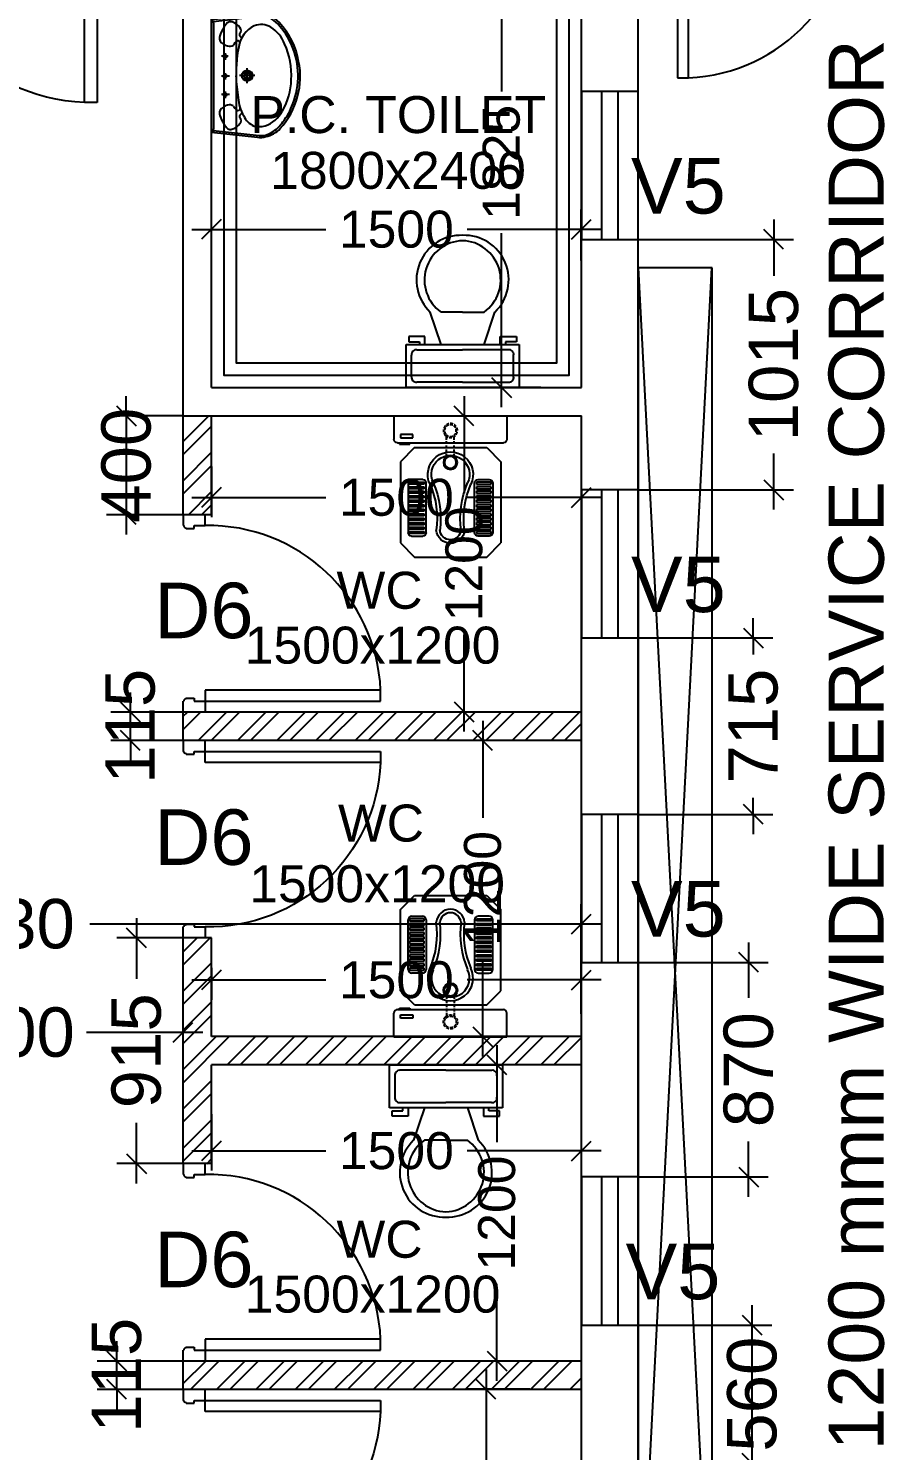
# Model space of a CAD drawing. Extents: x 7897917 to 8423973, y -6487334 to -6173396.
# Drawn here: x 8034392 to 8037864, y -6371294 to -6365531 of the extents above; entities that cross this region are included whole.
import ezdxf
from ezdxf.enums import TextEntityAlignment as Align

# ---------------------------------------------------------------- set-up
doc = ezdxf.new("R2010")
doc.units = 0
doc.header["$LTSCALE"] = 600
doc.header["$MEASUREMENT"] = 0
doc.header["$PDMODE"] = 35
doc.linetypes.add('HIDDEN', pattern=[0.375, 0.25, -0.125])
doc.layers.get('0').update_dxf_attribs({"linetype": 'CONTINUOUS'})
doc.layers.get('Defpoints').update_dxf_attribs({"linetype": 'CONTINUOUS'})
for name, color, linetype in [('DOOR', 32, 'CONTINUOUS'), ('Duct', 8, 'CONTINUOUS'), ('joinery', 7, 'CONTINUOUS'), ('Railing', 21, 'CONTINUOUS'), ('Room Dim', 1, 'CONTINUOUS'), ('T Wall', 8, 'CONTINUOUS'), ('TEXT', 6, 'CONTINUOUS'), ('Toi-Euip', 8, 'CONTINUOUS'), ('toi-fix', 46, 'CONTINUOUS'), ('Toi. Wall Hat', 3, 'CONTINUOUS'), ('Walls', 7, 'CONTINUOUS'), ('WIN', 151, 'CONTINUOUS'), ('Working Dim', 5, 'CONTINUOUS')]:
    doc.layers.add(name, color=color, linetype=linetype)
doc.styles.add('ari', font='arial.ttf')
doc.styles.add('ARIAL', font='arial.ttf')
doc.dimstyles.new('int. dim', dxfattribs={"dimtxt": 450, "dimasz": 80, "dimexe": 80, "dimexo": 0, "dimgap": 70, "dimtad": 0, "dimdec": 0, "dimzin": 12, "dimdsep": 46, "dimtxsty": 'ari', "dimblk": 'OBLIQUE', "dimcen": 2, "dimdle": 80, "dimclrd": 256, "dimclre": 256, "dimclrt": 6, "dimadec": 0, "dimazin": 0, "dimtfac": 1, "dimtdec": 0, "dimtix": 1, "dimtmove": 2, "dimatfit": 3, "dimfxl": 1, "dimtolj": 1, "dimtzin": 0, "dimlwd": -1, "dimlwe": -1, "dimarcsym": 0})

# ---------------------------------------------------------------- blocks, each defined once
blk = doc.blocks.new('A$C37B60793')
at = {"layer": 'toi-fix', "color": 8}
for p, q in [((0, 303.1), (127, 303.1)), ((0, -306.5), (0, 303.1)), ((146, -287.4), (146, 284.1)), ((171.2, 195), (247.4, 271.2)), ((247.4, 271.2), (685.9, 271.2)), ((762.1, 195), (685.9, 271.2)), ((171.2, -195.4), (171.2, 195)), ((343.3, 148.1), (343.3, 207.9)), ((358.5, 218.7), (358.5, 139.2)), ((369.5, 218.7), (358.5, 218.7)), ((362.3, 226.9), (630.5, 226.9)), ((369.5, 139.2), (369.5, 218.7)), ((382.7, 218.7), (382.7, 139.2)), ((393.7, 218.7), (382.7, 218.7)), ((393.7, 139.2), (393.7, 218.7)), ((406.9, 218.7), (406.9, 139.2)), ((417.9, 218.7), (406.9, 218.7)), ((417.9, 139.2), (417.9, 218.7)), ((431, 218.7), (431, 139.2)), ((442.1, 218.7), (431, 218.7)), ((442.1, 139.2), (442.1, 218.7)), ((455.2, 218.7), (455.2, 139.2)), ((466.3, 218.7), (455.2, 218.7)), ((466.3, 139.2), (466.3, 218.7)), ((479.4, 218.7), (479.4, 139.2)), ((490.5, 218.7), (479.4, 218.7)), ((490.5, 139.2), (490.5, 218.7)), ((503.6, 218.7), (503.6, 139.2)), ((514.6, 218.7), (503.6, 218.7)), ((514.6, 139.2), (514.6, 218.7)), ((527.8, 218.7), (527.8, 139.2)), ((538.8, 218.7), (527.8, 218.7)), ((538.8, 139.2), (538.8, 218.7)), ((552, 218.7), (552, 139.2)), ((563, 218.7), (552, 218.7)), ((563, 139.2), (563, 218.7)), ((576.2, 218.7), (576.2, 139.2)), ((587.2, 218.7), (576.2, 218.7)), ((587.2, 139.2), (587.2, 218.7)), ((600.4, 218.7), (600.4, 139.2)), ((611.4, 218.7), (600.4, 218.7)), ((611.4, 139.2), (611.4, 218.7)), ((624.5, 218.7), (624.5, 139.2)), ((635.6, 218.7), (624.5, 218.7)), ((635.6, 139.2), (635.6, 218.7)), ((649.5, 207.9), (649.5, 148.1)), ((762.1, -195.4), (762.1, 195)), ((358.5, 139.2), (369.5, 139.2)), ((630.5, 129.1), (362.3, 129.1)), ((382.7, 139.2), (393.7, 139.2)), ((406.9, 139.2), (417.9, 139.2)), ((431, 139.2), (442.1, 139.2)), ((455.2, 139.2), (466.3, 139.2)), ((479.4, 139.2), (490.5, 139.2)), ((503.6, 139.2), (514.6, 139.2)), ((527.8, 139.2), (538.8, 139.2)), ((552, 139.2), (563, 139.2)), ((576.2, 139.2), (587.2, 139.2)), ((600.4, 139.2), (611.4, 139.2)), ((624.5, 139.2), (635.6, 139.2)), ((343.3, -151.5), (343.3, -211.2)), ((358.5, -222), (358.5, -142.6)), ((358.5, -142.6), (369.5, -142.6)), ((630.5, -132.4), (362.3, -132.4)), ((369.5, -142.6), (369.5, -222)), ((382.7, -222), (382.7, -142.6)), ((382.7, -142.6), (393.7, -142.6)), ((393.7, -142.6), (393.7, -222)), ((406.9, -222), (406.9, -142.6)), ((406.9, -142.6), (417.9, -142.6)), ((417.9, -142.6), (417.9, -222)), ((431, -222), (431, -142.6)), ((431, -142.6), (442.1, -142.6)), ((442.1, -142.6), (442.1, -222)), ((455.2, -222), (455.2, -142.6)), ((455.2, -142.6), (466.3, -142.6)), ((466.3, -142.6), (466.3, -222)), ((479.4, -222), (479.4, -142.6)), ((479.4, -142.6), (490.5, -142.6)), ((490.5, -142.6), (490.5, -222)), ((503.6, -222), (503.6, -142.6)), ((503.6, -142.6), (514.6, -142.6)), ((514.6, -142.6), (514.6, -222)), ((527.8, -222), (527.8, -142.6)), ((527.8, -142.6), (538.8, -142.6)), ((538.8, -142.6), (538.8, -222)), ((552, -222), (552, -142.6)), ((552, -142.6), (563, -142.6)), ((563, -142.6), (563, -222)), ((576.2, -222), (576.2, -142.6)), ((576.2, -142.6), (587.2, -142.6)), ((587.2, -142.6), (587.2, -222)), ((600.4, -222), (600.4, -142.6)), ((600.4, -142.6), (611.4, -142.6)), ((611.4, -142.6), (611.4, -222)), ((624.5, -222), (624.5, -142.6)), ((624.5, -142.6), (635.6, -142.6)), ((635.6, -142.6), (635.6, -222)), ((649.5, -211.2), (649.5, -151.5)), ((117.8, -205), (100.3, -205)), ((100.3, -205), (100.3, -270.7)), ((117.8, -270.7), (117.8, -205)), ((153.7, -221.4), (147.5, -221.4)), ((147.5, -221.4), (147.5, -276.8)), ((153.7, -276.8), (153.7, -221.4)), ((171.2, -195.4), (247.4, -271.6)), ((369.5, -222), (358.5, -222)), ((393.7, -222), (382.7, -222)), ((417.9, -222), (406.9, -222)), ((442.1, -222), (431, -222)), ((466.3, -222), (455.2, -222)), ((490.5, -222), (479.4, -222)), ((514.6, -222), (503.6, -222)), ((538.8, -222), (527.8, -222)), ((563, -222), (552, -222)), ((587.2, -222), (576.2, -222)), ((611.4, -222), (600.4, -222)), ((635.6, -222), (624.5, -222)), ((685.9, -271.6), (762.1, -195.4)), ((0, -306.5), (127, -306.5)), ((100.3, -270.7), (117.8, -270.7)), ((147.5, -276.8), (153.7, -276.8)), ((247.4, -271.6), (685.9, -271.6)), ((362.3, -230.3), (630.5, -230.3))]:
    blk.add_line(p, q, dxfattribs=at)
at = {"layer": 'toi-fix', "color": 8, "linetype": 'HIDDEN', "ltscale": 0.1}
for p, q in [((219.3, 19), (111.7, 19)), ((219.3, -22.3), (111.7, -22.3))]:
    blk.add_line(p, q, dxfattribs=at)
at = {"layer": 'toi-fix', "color": 8, "extrusion": (0, 0, -1)}
for centre, major_axis, start_param, end_param in [((127, 284.1), (-13.5, -13.5), 2.356194, 3.926991), ((362.3, 207.9), (13.5, -13.5), 2.356194, 3.926991), ((630.5, 207.9), (-13.5, -13.5), 2.356194, 3.926991), ((316.3, -1.7), (0, -122.2), -0.449608, 3.591264), ((316.3, -1.7), (0, -103.2), -0.449671, 3.591202), ((362.3, 148.1), (-13.5, -13.5), -0.785398, 0.785398), ((554, 536.4), (-29.4, -484.3), -0.19615, 0.346746), ((554, 536.4), (-11.6, -466), -0.160496, 0.3824), ((630.5, 148.1), (-13.5, -13.5), 3.926991, 5.497787), ((251.3, -1.7), (-26.9, -26.9), 0.785398, 7.068583), ((251.3, -1.7), (-22.5, -22.5), 0.785398, 7.068583), ((611.1, -1.7), (40.6, -40.6), 4.005105, 6.990469), ((611.1, -1.7), (-54, -54), 2.434309, 5.419673), ((554, -539.7), (29.4, -484.3), 2.794864, 3.33776), ((554, -539.7), (11.6, -466), 2.7592, 3.302095), ((362.3, -151.5), (13.5, -13.5), 2.356194, 3.926991), ((630.5, -151.5), (13.5, -13.5), 3.926991, 5.497787), ((362.3, -211.2), (-13.5, -13.5), -0.785398, 0.785398), ((630.5, -211.2), (13.5, -13.5), 5.497787, 7.068583), ((127, -287.4), (13.5, -13.5), 5.497787, 7.068583)]:
    blk.add_ellipse(centre, major_axis=major_axis, ratio=1, start_param=start_param, end_param=end_param, dxfattribs=at)
at = {"layer": 'toi-fix', "color": 8, "linetype": 'HIDDEN', "ltscale": 0.1, "extrusion": (0, 0, -1)}
for major_axis, start_param, end_param in [((26.9, -26.9), 2.356194490188911, 8.639379797368496), ((22.5, -22.5), 2.356194490188169, 8.639379797367756)]:
    blk.add_ellipse((79.7, -1.7), major_axis=major_axis, ratio=1, start_param=start_param, end_param=end_param, dxfattribs=at)
blk = doc.blocks.new('1000')
at = {"layer": 'DOOR'}
for p, q in [((0, -100), (0, 0)), ((0, 0), (49.7, 0)), ((49.7, 0), (49.7, -2.2)), ((63.2, -49.5), (49.7, -49.5)), ((49.7, -49.5), (49.7, -100)), ((63.2, -13.5), (61, -13.5)), ((63.2, -13.5), (63.2, -49.5)), ((836.8, -13.5), (836.8, -49.5)), ((836.8, -13.5), (839, -13.5)), ((836.8, -49.5), (850.3, -49.5)), ((850.3, 0), (850.3, -2.2)), ((900, 0), (850.3, 0)), ((850.3, -49.5), (850.3, -100)), ((900, -100), (900, 0)), ((49.7, -100), (0, -100)), ((49.7, -100), (49.7, -900.6)), ((100.2, -100), (49.7, -100)), ((100.2, -900.6), (100.2, -100)), ((850.3, -100), (900, -100)), ((49.7, -900.6), (100.2, -900.6))]:
    blk.add_line(p, q, dxfattribs=at)
for centre, major_axis, start_param, end_param in [((49.7, -13.5), (-7.95, 7.95), 3.926991, 5.497787), ((850.3, -13.5), (7.95, 7.95), 0.785398, 2.356194)]:
    blk.add_ellipse(centre, major_axis=major_axis, ratio=1, start_param=start_param, end_param=end_param, dxfattribs=at)
at = {"layer": 'DOOR', "color": 145}
blk.add_ellipse((64.3, -115.3), major_axis=(-519.7, 589.8), ratio=1, start_param=2.464943, end_param=4.009476, dxfattribs=at)
blk = doc.blocks.new('A$C70ED7303')
at = {"layer": 'toi-fix', "color": 8}
for p, q in [((0, 0), (229, 0)), ((229, 0), (229, -174.4)), ((-229, 0), (0, 0)), ((-229, -174.4), (-229, 0)), ((-207.2, -43.6), (-207.2, -130.8)), ((0, -21.8), (-185.4, -21.8)), ((0, -21.8), (185.4, -21.8)), ((207.2, -43.6), (207.2, -130.8)), ((-185.4, -152.6), (0, -152.6)), ((185.4, -152.6), (0, -152.6)), ((229, -174.4), (-229, -174.4)), ((-218.1, -207.2), (-218.1, -185.4)), ((-218.1, -185.4), (-174.4, -185.4)), ((-152.6, -207.2), (-218.1, -207.2)), ((-174.4, -185.4), (-174.4, -174.4)), ((-152.6, -174.4), (-152.6, -207.2)), ((-87.2, -174.4), (-130.8, -305.3)), ((87.2, -174.4), (130.8, -305.3)), ((152.6, -174.4), (152.6, -207.2)), ((152.6, -207.2), (218.1, -207.2)), ((174.4, -185.4), (174.4, -174.4)), ((218.1, -185.4), (174.4, -185.4)), ((218.1, -207.2), (218.1, -185.4)), ((0, -305.3), (-87.2, -305.3)), ((0, -305.3), (87.2, -305.3))]:
    blk.add_line(p, q, dxfattribs=at)
for centre, major_axis, start_param, end_param in [((-188.1, -40.9), (13.6, -13.6), 2.214297, 4.068888), ((188.1, -40.9), (13.6, -13.6), 0.643501, 2.498091), ((-188.1, -133.6), (-13.6, -13.6), 5.35589, 7.21048), ((188.1, -133.6), (-13.6, -13.6), 0.643501, 2.498091), ((-6.6, -436.2), (-127.6, -127.6), 4.686239, 7.105146), ((4.7, -435.5), (-112.7, -112.7), 4.541602, 7.039318), ((6.6, -436.2), (55.8, -171.6), -0.351019, 2.067888), ((-4.7, -435.5), (-112.7, -112.7), 0.814663, 3.31238)]:
    blk.add_ellipse(centre, major_axis=major_axis, ratio=1, start_param=start_param, end_param=end_param, dxfattribs=at)
blk = doc.blocks.new('A$C1E9F72C1')
at = {"layer": 'Toi-Euip', "color": 8}
for p, q in [((-228.2, 0), (-249, -186.3)), ((-228.2, 0), (228.2, 0)), ((228.2, 0), (249, -186.3)), ((-220.9, -6.6), (-241.8, -193.1)), ((-212.9, -9.7), (208.6, -9.7)), ((-63.8, -54.9), (-90.3, -54.9)), ((-76, -72.5), (-76, -39.7)), ((11.6, -54.9), (-14.9, -54.9)), ((-0.6, -72.5), (-0.6, -39.7)), ((91.5, -54.9), (65.1, -54.9)), ((79.3, -67.3), (79.3, -39.7)), ((220.8, -6.2), (241.8, -193.1)), ((0.9, -174.9), (0.9, -113)), ((-29.6, -144.6), (31.2, -144.6))]:
    blk.add_line(p, q, dxfattribs=at)
for centre, radius in [((-76, -54.9), 6.49), ((-0.6, -54.9), 6.49), ((79.3, -54.9), 6.49), ((0.9, -144.6), 21.7), ((0.9, -144.6), 15.6), ((0.9, -144.6), 11)]:
    blk.add_circle(centre, radius, dxfattribs=at)
for centre, radius, start, end in [((-208.1, 14.7), 24.9, 216.2215, 258.85487), ((207.9, 16.2), 26, 271.42036, 321.25129), ((-125, -156.3), 127.2, 109.58641, 129.40175), ((-151.5, -66.7), 34.3, 68.64386, 118.08079), ((-167.5, -75.4), 49.6, 12.80704, 54.9415), ((169.6, -75.4), 49.6, 125.0585, 167.19296), ((153.6, -66.7), 34.3, 61.91921, 111.35614), ((127.1, -156.3), 127.2, 50.59825, 70.41359), ((-196.3, -76.7), 20.9, 116.80905, 207.50919), ((-160.4, -68.2), 57.4, 198.35041, 235.03309), ((-181.8, -101.4), 18, 230.4642, 309.53581), ((-164.3, -121.5), 8.67, 53.89261, 133.95969), ((-76.5, -275.6), 168.3, 94.02807, 120.40977), ((-162.9, -122.5), 8.8, 329.67126, 65.48955), ((-131.5, -107.7), 8.62, 142.69611, 276.84736), ((-114.5, -115.3), 27, 106.38602, 151.72849), ((-150, -73.3), 32.2, 330.07912, 16.03456), ((34.9, -905.9), 807.6, 92.47999, 98.77724), ((-3.2, -837.5), 738.4, 84.45177, 89.75687), ((46.1, -400.7), 299, 76.17326, 85.7679), ((102.1, -220), 110.7, 24.97787, 81.97978), ((152.1, -73.3), 32.2, 163.96544, 209.92088), ((116.6, -115.3), 27, 28.27151, 73.61398), ((134.9, -107.4), 7.45, 281.31974, 41.70163), ((164.3, -121.7), 7.8, 112.06932, 194.84772), ((166.5, -121.5), 8.67, 46.04031, 126.10739), ((183.9, -101.4), 18, 230.46419, 309.5358), ((162.5, -68.2), 57.4, 304.96691, 341.64959), ((198.5, -76.7), 20.9, 332.49081, 63.19095), ((-110.1, -193), 95.5, 167.34537, 194.41456), ((-129.4, -204.5), 80.8, 113.61868, 156.30705), ((-165.7, -196.5), 84, 173.00409, 196.76082), ((-141.4, -199.1), 106.9, 191.44792, 227.66), ((-163.3, -200.1), 78.8, 174.85979, 213.20886), ((-82.7, -174.7), 127.1, 199.30539, 242.2025), ((136.7, -201.5), 71.5, 327.59194, 23.22206), ((146.7, -197.7), 95.2, 311.91048, 2.7762), ((149.6, -199.6), 100.3, 311.38312, 7.60576), ((-120.4, -183.5), 124.2, 208.78543, 238.15851), ((-15.6, -66.9), 289.4, 226.88006, 256.31993), ((-13.2, -73.3), 249.6, 238.9436, 269.48126), ((11.5, -60.2), 296.4, 278.97703, 313.61545), ((18.1, -68), 277.7, 292.33265, 313.78267), ((77.5, -165.5), 140.9, 291.68677, 328.13967), ((-54.2, -135.8), 202, 229.31459, 253.01061), ((0.4, -45.6), 305.3, 248.15029, 293.80492), ((4.7, -23.5), 300.1, 266.15461, 294.58929), ((-3.9, -83.4), 276.6, 253.14844, 282.86095)]:
    blk.add_arc(centre, radius, start, end, dxfattribs=at)
blk = doc.blocks.new('_Oblique')
at = {"color": 0, "linetype": 'ByBlock', "lineweight": -2}
blk.add_line((-0.5, -0.5), (0.5, 0.5), dxfattribs=at)
blk = doc.blocks.new('*D295')
at = {"layer": 'Defpoints', "color": 0, "transparency": 16777216}
for p in [(8035133.9, -6369337.2, -0.7), (8036633.9, -6369337.2, 5.1), (8036633.9, -6369386.7)]:
    blk.add_point(p, dxfattribs=at)
at = {"layer": 'Working Dim', "transparency": 16777216}
for p, q in [((8035053.9, -6369386.7), (8035597.3, -6369386.7)), ((8035133.9, -6369337.2), (8035133.9, -6369466.7)), ((8036713.9, -6369386.7), (8036170.6, -6369386.7)), ((8036633.9, -6369337.2), (8036633.9, -6369466.7))]:
    blk.add_line(p, q, dxfattribs=at)
at = {"layer": 'Working Dim', "transparency": 16777216, "xscale": 80, "yscale": 80, "zscale": 80, "rotation": 180}
blk.add_blockref('_Oblique', (8035133.9, -6369386.7), dxfattribs=at)
at = {"layer": 'Working Dim', "transparency": 16777216, "xscale": 80, "yscale": 80, "zscale": 80}
blk.add_blockref('_Oblique', (8036633.9, -6369386.7), dxfattribs=at)
at = {"layer": 'Working Dim', "color": 6, "transparency": 16777216, "insert": (8035883.9, -6369386.7), "char_height": 150, "attachment_point": 5, "style": 'ari'}
blk.add_mtext('\\A1;1500', dxfattribs=at)
blk = doc.blocks.new('*D297')
at = {"layer": 'Defpoints', "color": 0, "transparency": 16777216}
for p in [(8035133.9, -6369931.2, -0.7), (8036633.9, -6369931.2, 5.1), (8036633.9, -6370079.4)]:
    blk.add_point(p, dxfattribs=at)
at = {"layer": 'Working Dim', "transparency": 16777216}
for p, q in [((8035133.9, -6369931.2), (8035133.9, -6370159.4)), ((8036633.9, -6369931.2), (8036633.9, -6370159.4)), ((8035053.9, -6370079.4), (8035597.3, -6370079.4)), ((8036713.9, -6370079.4), (8036170.6, -6370079.4))]:
    blk.add_line(p, q, dxfattribs=at)
at = {"layer": 'Working Dim', "transparency": 16777216, "xscale": 80, "yscale": 80, "zscale": 80, "rotation": 180}
blk.add_blockref('_Oblique', (8035133.9, -6370079.4), dxfattribs=at)
at = {"layer": 'Working Dim', "transparency": 16777216, "xscale": 80, "yscale": 80, "zscale": 80}
blk.add_blockref('_Oblique', (8036633.9, -6370079.4), dxfattribs=at)
at = {"layer": 'Working Dim', "color": 6, "transparency": 16777216, "insert": (8035883.9, -6370079.4), "char_height": 150, "attachment_point": 5, "style": 'ari'}
blk.add_mtext('\\A1;1500', dxfattribs=at)
blk = doc.blocks.new('*D300')
at = {"layer": 'Defpoints', "color": 0, "transparency": 16777216}
for p in [(8035018.9, -6369599.2), (8033518.8, -6369673.7, -0.7), (8035018.9, -6369673.7, -0.7)]:
    blk.add_point(p, dxfattribs=at)
at = {"layer": 'Working Dim', "transparency": 16777216}
for p, q in [((8033518.8, -6369673.7), (8033518.8, -6369519.2)), ((8035018.9, -6369673.7), (8035018.9, -6369519.2)), ((8033438.8, -6369599.2), (8033910, -6369599.2)), ((8035098.9, -6369599.2), (8034627.7, -6369599.2))]:
    blk.add_line(p, q, dxfattribs=at)
at = {"layer": 'Working Dim', "transparency": 16777216, "xscale": 80, "yscale": 80, "zscale": 80, "rotation": 180}
blk.add_blockref('_Oblique', (8033518.8, -6369599.2), dxfattribs=at)
at = {"layer": 'Working Dim', "transparency": 16777216, "xscale": 80, "yscale": 80, "zscale": 80}
blk.add_blockref('_Oblique', (8035018.9, -6369599.2), dxfattribs=at)
at = {"layer": 'Working Dim', "color": 6, "transparency": 16777216, "insert": (8034268.9, -6369599.2), "char_height": 200, "attachment_point": 5, "style": 'ari'}
blk.add_mtext('\\A1;1500', dxfattribs=at)
blk = doc.blocks.new('*D390')
at = {"layer": 'Defpoints', "color": 0, "transparency": 16777216}
for p in [(8036310.2, -6365160.7), (8036533.9, -6365160.7), (8036470.2, -6366985.7, 5.1)]:
    blk.add_point(p, dxfattribs=at)
at = {"layer": 'Working Dim', "transparency": 16777216}
for p, q in [((8036310.2, -6365080.7), (8036310.2, -6365785.7)), ((8036533.9, -6365160.7), (8036230.2, -6365160.7)), ((8036310.2, -6367065.7), (8036310.2, -6366360.7)), ((8036470.2, -6366985.7), (8036230.2, -6366985.7))]:
    blk.add_line(p, q, dxfattribs=at)
at = {"layer": 'Working Dim', "transparency": 16777216, "xscale": 80, "yscale": 80, "zscale": 80}
for p, rotation in [((8036310.2, -6365160.7), 90), ((8036310.2, -6366985.7), 270)]:
    blk.add_blockref('_Oblique', p, dxfattribs=dict(at, rotation=rotation))
at = {"layer": 'Working Dim', "color": 6, "transparency": 16777216, "insert": (8036310.2, -6366073.2), "char_height": 150, "attachment_point": 5, "rotation": 90, "style": 'ari'}
blk.add_mtext('\\A1;1825', dxfattribs=at)
blk = doc.blocks.new('*D391')
at = {"layer": 'Defpoints', "color": 0, "transparency": 16777216}
for p in [(8036633.9, -6366345), (8035133.9, -6366470.5, 5.1), (8036633.9, -6366470.5, 5.1)]:
    blk.add_point(p, dxfattribs=at)
at = {"layer": 'Working Dim', "transparency": 16777216}
for p, q in [((8035133.9, -6366470.5), (8035133.9, -6366265)), ((8036633.9, -6366470.5), (8036633.9, -6366265)), ((8035053.9, -6366345), (8035597.3, -6366345)), ((8036713.9, -6366345), (8036170.6, -6366345))]:
    blk.add_line(p, q, dxfattribs=at)
at = {"layer": 'Working Dim', "transparency": 16777216, "xscale": 80, "yscale": 80, "zscale": 80, "rotation": 180}
blk.add_blockref('_Oblique', (8035133.9, -6366345), dxfattribs=at)
at = {"layer": 'Working Dim', "transparency": 16777216, "xscale": 80, "yscale": 80, "zscale": 80}
blk.add_blockref('_Oblique', (8036633.9, -6366345), dxfattribs=at)
at = {"layer": 'Working Dim', "color": 6, "transparency": 16777216, "insert": (8035883.9, -6366345), "char_height": 150, "attachment_point": 5, "style": 'ari'}
blk.add_mtext('\\A1;1500', dxfattribs=at)
blk = doc.blocks.new('*D393')
at = {"layer": 'Defpoints', "color": 0, "transparency": 16777216}
for p in [(8036234.1, -6368416.2), (8036421.2, -6368416.2, -0.7), (8036421.2, -6369616.2, -0.7)]:
    blk.add_point(p, dxfattribs=at)
at = {"layer": 'Working Dim', "transparency": 16777216}
for p, q in [((8036234.1, -6368336.2), (8036234.1, -6368729.6)), ((8036421.2, -6368416.2), (8036154.1, -6368416.2)), ((8036234.1, -6369696.2), (8036234.1, -6369302.9)), ((8036421.2, -6369616.2), (8036154.1, -6369616.2))]:
    blk.add_line(p, q, dxfattribs=at)
at = {"layer": 'Working Dim', "transparency": 16777216, "xscale": 80, "yscale": 80, "zscale": 80}
for p, rotation in [((8036234.1, -6368416.2), 90), ((8036234.1, -6369616.2), 270)]:
    blk.add_blockref('_Oblique', p, dxfattribs=dict(at, rotation=rotation))
at = {"layer": 'Working Dim', "color": 6, "transparency": 16777216, "insert": (8036234.1, -6369016.2), "char_height": 150, "attachment_point": 5, "rotation": 90, "style": 'ari'}
blk.add_mtext('\\A1;1200', dxfattribs=at)
blk = doc.blocks.new('*D394')
at = {"layer": 'Defpoints', "color": 0, "transparency": 16777216}
for p in [(8035995.5, -6367100.7), (8036158.6, -6367100.7), (8035995.5, -6368300.2, -0.7)]:
    blk.add_point(p, dxfattribs=at)
at = {"layer": 'Working Dim', "transparency": 16777216}
for p, q in [((8036158.6, -6367020.7), (8036158.6, -6367413.8)), ((8035995.5, -6367100.7), (8036238.6, -6367100.7)), ((8036158.6, -6368380.2), (8036158.6, -6367987.1)), ((8035995.5, -6368300.2), (8036238.6, -6368300.2))]:
    blk.add_line(p, q, dxfattribs=at)
at = {"layer": 'Working Dim', "transparency": 16777216, "xscale": 80, "yscale": 80, "zscale": 80}
for p, rotation in [((8036158.6, -6367100.7), 90), ((8036158.6, -6368300.2), 270)]:
    blk.add_blockref('_Oblique', p, dxfattribs=dict(at, rotation=rotation))
at = {"layer": 'Working Dim', "color": 6, "transparency": 16777216, "insert": (8036158.6, -6367700.5), "char_height": 150, "attachment_point": 5, "rotation": 90, "style": 'ari'}
blk.add_mtext('\\A1;1200', dxfattribs=at)
blk = doc.blocks.new('*D395')
at = {"layer": 'Defpoints', "color": 0, "transparency": 16777216}
for p in [(8035133.9, -6367305.9, -0.7), (8036633.9, -6367305.9, 5.1), (8036633.9, -6367431.6)]:
    blk.add_point(p, dxfattribs=at)
at = {"layer": 'Working Dim', "transparency": 16777216}
for p, q in [((8035133.9, -6367305.9), (8035133.9, -6367511.6)), ((8036633.9, -6367305.9), (8036633.9, -6367511.6)), ((8035053.9, -6367431.6), (8035597.3, -6367431.6)), ((8036713.9, -6367431.6), (8036170.6, -6367431.6))]:
    blk.add_line(p, q, dxfattribs=at)
at = {"layer": 'Working Dim', "transparency": 16777216, "xscale": 80, "yscale": 80, "zscale": 80, "rotation": 180}
blk.add_blockref('_Oblique', (8035133.9, -6367431.6), dxfattribs=at)
at = {"layer": 'Working Dim', "transparency": 16777216, "xscale": 80, "yscale": 80, "zscale": 80}
blk.add_blockref('_Oblique', (8036633.9, -6367431.6), dxfattribs=at)
at = {"layer": 'Working Dim', "color": 6, "transparency": 16777216, "insert": (8035883.9, -6367431.6), "char_height": 150, "attachment_point": 5, "style": 'ari'}
blk.add_mtext('\\A1;1500', dxfattribs=at)
blk = doc.blocks.new('*D396')
at = {"layer": 'Defpoints', "color": 0, "transparency": 16777216}
for p in [(8036415.2, -6369731.2, -0.7), (8036291.6, -6370931.2), (8036415.2, -6370931.2, -0.7)]:
    blk.add_point(p, dxfattribs=at)
at = {"layer": 'Working Dim', "transparency": 16777216}
for p, q in [((8036291.6, -6369651.2), (8036291.6, -6370044.6)), ((8036415.2, -6369731.2), (8036211.6, -6369731.2)), ((8036291.6, -6371011.2), (8036291.6, -6370617.9)), ((8036415.2, -6370931.2), (8036211.6, -6370931.2))]:
    blk.add_line(p, q, dxfattribs=at)
at = {"layer": 'Working Dim', "transparency": 16777216, "xscale": 80, "yscale": 80, "zscale": 80}
for p, rotation in [((8036291.6, -6369731.2), 90), ((8036291.6, -6370931.2), 270)]:
    blk.add_blockref('_Oblique', p, dxfattribs=dict(at, rotation=rotation))
at = {"layer": 'Working Dim', "color": 6, "transparency": 16777216, "insert": (8036291.6, -6370331.2), "char_height": 150, "attachment_point": 5, "rotation": 90, "style": 'ari'}
blk.add_mtext('\\A1;1200', dxfattribs=at)
blk = doc.blocks.new('*D400')
at = {"layer": 'Defpoints', "color": 0, "transparency": 16777216}
for p in [(8036247.5, -6371045.2), (8036424.9, -6371045.2, -0.7), (8036424.9, -6372245.7, 5.1)]:
    blk.add_point(p, dxfattribs=at)
at = {"layer": 'Working Dim', "transparency": 16777216}
for p, q in [((8036247.5, -6370965.2), (8036247.5, -6371358.8)), ((8036424.9, -6371045.2), (8036167.5, -6371045.2)), ((8036247.5, -6372325.7), (8036247.5, -6371932.1)), ((8036424.9, -6372245.7), (8036167.5, -6372245.7))]:
    blk.add_line(p, q, dxfattribs=at)
at = {"layer": 'Working Dim', "transparency": 16777216, "xscale": 80, "yscale": 80, "zscale": 80}
for p, rotation in [((8036247.5, -6371045.2), 90), ((8036247.5, -6372245.7), 270)]:
    blk.add_blockref('_Oblique', p, dxfattribs=dict(at, rotation=rotation))
at = {"layer": 'Working Dim', "color": 6, "transparency": 16777216, "insert": (8036247.5, -6371645.5), "char_height": 150, "attachment_point": 5, "rotation": 90, "style": 'ari'}
blk.add_mtext('\\A1;1200', dxfattribs=at)
blk = doc.blocks.new('*D406')
at = {"layer": 'Defpoints', "color": 0, "transparency": 16777216}
for p in [(8036633.9, -6369160), (8031903.8, -6369355.4, 5.1), (8036633.9, -6369524.2, 5.1)]:
    blk.add_point(p, dxfattribs=at)
at = {"layer": 'Working Dim', "transparency": 16777216}
for p, q in [((8031903.8, -6369355.4), (8031903.8, -6369080)), ((8036633.9, -6369524.2), (8036633.9, -6369080)), ((8031823.8, -6369160), (8033896.5, -6369160)), ((8036713.9, -6369160), (8034641.2, -6369160))]:
    blk.add_line(p, q, dxfattribs=at)
at = {"layer": 'Working Dim', "transparency": 16777216, "xscale": 80, "yscale": 80, "zscale": 80, "rotation": 180}
blk.add_blockref('_Oblique', (8031903.8, -6369160), dxfattribs=at)
at = {"layer": 'Working Dim', "transparency": 16777216, "xscale": 80, "yscale": 80, "zscale": 80}
blk.add_blockref('_Oblique', (8036633.9, -6369160), dxfattribs=at)
at = {"layer": 'Working Dim', "color": 6, "transparency": 16777216, "insert": (8034268.9, -6369160), "char_height": 200, "attachment_point": 5, "style": 'ari'}
blk.add_mtext('\\A1;4730', dxfattribs=at)
blk = doc.blocks.new('*D1302')
at = {"layer": 'Defpoints', "color": 0, "transparency": 16777216}
for p in [(8034749.9, -6370931.1), (8035019.4, -6370931.1), (8035019.4, -6371046.1)]:
    blk.add_point(p, dxfattribs=at)
at = {"layer": 'Working Dim', "transparency": 16777216}
for p, q in [((8034749.9, -6370931.1), (8034749.9, -6370851.1)), ((8035019.4, -6370931.1), (8034669.9, -6370931.1)), ((8034749.9, -6371046.1), (8034749.9, -6370931.1)), ((8035019.4, -6371046.1), (8034669.9, -6371046.1)), ((8034749.9, -6371046.1), (8034749.9, -6371126.1))]:
    blk.add_line(p, q, dxfattribs=at)
at = {"layer": 'Working Dim', "transparency": 16777216, "xscale": 80, "yscale": 80, "zscale": 80}
for p, rotation in [((8034749.9, -6370931.1), 270), ((8034749.9, -6371046.1), 90)]:
    blk.add_blockref('_Oblique', p, dxfattribs=dict(at, rotation=rotation))
at = {"layer": 'Working Dim', "color": 6, "transparency": 16777216, "insert": (8034749.9, -6370988.6), "char_height": 200, "attachment_point": 5, "rotation": 90, "style": 'ari'}
blk.add_mtext('\\A1;115', dxfattribs=at)
blk = doc.blocks.new('*D1303')
at = {"layer": 'Defpoints', "color": 0, "transparency": 16777216}
for p in [(8034829.8, -6369216.1), (8035019.5, -6369216.1), (8035019.5, -6370131.1)]:
    blk.add_point(p, dxfattribs=at)
at = {"layer": 'Working Dim', "transparency": 16777216}
for p, q in [((8034829.8, -6369136.1), (8034829.8, -6369381.9)), ((8035019.5, -6369216.1), (8034749.8, -6369216.1)), ((8034829.8, -6370211.1), (8034829.8, -6369965.3)), ((8035019.5, -6370131.1), (8034749.8, -6370131.1))]:
    blk.add_line(p, q, dxfattribs=at)
at = {"layer": 'Working Dim', "transparency": 16777216, "xscale": 80, "yscale": 80, "zscale": 80}
for p, rotation in [((8034829.8, -6369216.1), 90), ((8034829.8, -6370131.1), 270)]:
    blk.add_blockref('_Oblique', p, dxfattribs=dict(at, rotation=rotation))
at = {"layer": 'Working Dim', "color": 6, "transparency": 16777216, "insert": (8034829.8, -6369673.6), "char_height": 200, "attachment_point": 5, "rotation": 90, "style": 'ari'}
blk.add_mtext('\\A1;915', dxfattribs=at)
blk = doc.blocks.new('*D1304')
at = {"layer": 'Defpoints', "color": 0, "transparency": 16777216}
for p in [(8034805.1, -6368301.1), (8035019.5, -6368301.1), (8035019.4, -6368416.1)]:
    blk.add_point(p, dxfattribs=at)
at = {"layer": 'Working Dim', "transparency": 16777216}
for p, q in [((8034805.1, -6368301.1), (8034805.1, -6368221.1)), ((8035019.5, -6368301.1), (8034725.1, -6368301.1)), ((8034805.1, -6368416.1), (8034805.1, -6368301.1)), ((8035019.4, -6368416.1), (8034725.1, -6368416.1)), ((8034805.1, -6368416.1), (8034805.1, -6368496.1))]:
    blk.add_line(p, q, dxfattribs=at)
at = {"layer": 'Working Dim', "transparency": 16777216, "xscale": 80, "yscale": 80, "zscale": 80}
for p, rotation in [((8034805.1, -6368301.1), 270), ((8034805.1, -6368416.1), 90)]:
    blk.add_blockref('_Oblique', p, dxfattribs=dict(at, rotation=rotation))
at = {"layer": 'Working Dim', "color": 6, "transparency": 16777216, "insert": (8034805.1, -6368358.6), "char_height": 200, "attachment_point": 5, "rotation": 90, "style": 'ari'}
blk.add_mtext('\\A1;115', dxfattribs=at)
blk = doc.blocks.new('*D1305')
at = {"layer": 'Defpoints', "color": 0, "transparency": 16777216}
for p in [(8035019.4, -6367100.6), (8034788.6, -6367501.1), (8035019.5, -6367501.1)]:
    blk.add_point(p, dxfattribs=at)
at = {"layer": 'Working Dim', "transparency": 16777216}
for p, q in [((8034788.6, -6367100.6), (8034788.6, -6367020.6)), ((8035019.4, -6367100.6), (8034708.6, -6367100.6)), ((8034788.6, -6367100.6), (8034788.6, -6367501.1)), ((8035019.5, -6367501.1), (8034708.6, -6367501.1)), ((8034788.6, -6367501.1), (8034788.6, -6367581.1))]:
    blk.add_line(p, q, dxfattribs=at)
at = {"layer": 'Working Dim', "transparency": 16777216, "xscale": 80, "yscale": 80, "zscale": 80}
for p, rotation in [((8034788.6, -6367100.6), 270), ((8034788.6, -6367501.1), 90)]:
    blk.add_blockref('_Oblique', p, dxfattribs=dict(at, rotation=rotation))
at = {"layer": 'Working Dim', "color": 6, "transparency": 16777216, "insert": (8034788.6, -6367300.8), "char_height": 200, "attachment_point": 5, "rotation": 90, "style": 'ari'}
blk.add_mtext('\\A1;400', dxfattribs=at)
blk = doc.blocks.new('*D1307')
at = {"layer": 'Defpoints', "color": 0, "transparency": 16777216}
for p in [(8036864.4, -6370785.1), (8037326.8, -6370785.1), (8036864.4, -6371345.5)]:
    blk.add_point(p, dxfattribs=at)
at = {"layer": 'Working Dim', "transparency": 16777216}
for p, q in [((8037326.8, -6370785.1), (8037326.8, -6370705.1)), ((8036864.4, -6370785.1), (8037406.8, -6370785.1)), ((8037326.8, -6371345.5), (8037326.8, -6370785.1)), ((8036864.4, -6371345.5), (8037406.8, -6371345.5)), ((8037326.8, -6371345.5), (8037326.8, -6371425.5))]:
    blk.add_line(p, q, dxfattribs=at)
at = {"layer": 'Working Dim', "transparency": 16777216, "xscale": 80, "yscale": 80, "zscale": 80}
for p, rotation in [((8037326.8, -6370785.1), 270), ((8037326.8, -6371345.5), 90)]:
    blk.add_blockref('_Oblique', p, dxfattribs=dict(at, rotation=rotation))
at = {"layer": 'Working Dim', "color": 6, "transparency": 16777216, "insert": (8037326.8, -6371065.3), "char_height": 200, "attachment_point": 5, "rotation": 90, "style": 'ari'}
blk.add_mtext('\\A1;560', dxfattribs=at)
blk = doc.blocks.new('*D1308')
at = {"layer": 'Defpoints', "color": 0, "transparency": 16777216}
for p in [(8036864.4, -6369315.5), (8037312.3, -6369315.5), (8036864.4, -6370185.1)]:
    blk.add_point(p, dxfattribs=at)
at = {"layer": 'Working Dim', "transparency": 16777216}
for p, q in [((8037312.3, -6369235.5), (8037312.3, -6369459.5)), ((8036864.4, -6369315.5), (8037392.3, -6369315.5)), ((8037312.3, -6370265.1), (8037312.3, -6370041)), ((8036864.4, -6370185.1), (8037392.3, -6370185.1))]:
    blk.add_line(p, q, dxfattribs=at)
at = {"layer": 'Working Dim', "transparency": 16777216, "xscale": 80, "yscale": 80, "zscale": 80}
for p, rotation in [((8037312.3, -6369315.5), 90), ((8037312.3, -6370185.1), 270)]:
    blk.add_blockref('_Oblique', p, dxfattribs=dict(at, rotation=rotation))
at = {"layer": 'Working Dim', "color": 6, "transparency": 16777216, "insert": (8037312.3, -6369750.3), "char_height": 200, "attachment_point": 5, "rotation": 90, "style": 'ari'}
blk.add_mtext('\\A1;870', dxfattribs=at)
blk = doc.blocks.new('*D1309')
at = {"layer": 'Defpoints', "color": 0, "transparency": 16777216}
for p in [(8036864.4, -6368000.5), (8037331.3, -6368000.5), (8036864.4, -6368715.5)]:
    blk.add_point(p, dxfattribs=at)
at = {"layer": 'Working Dim', "transparency": 16777216}
for p, q in [((8037331.3, -6368000.5), (8037331.3, -6367920.5)), ((8036864.4, -6368000.5), (8037411.3, -6368000.5)), ((8037331.3, -6368000.5), (8037331.3, -6368067.1)), ((8037331.3, -6368715.5), (8037331.3, -6368648.9)), ((8036864.4, -6368715.5), (8037411.3, -6368715.5)), ((8037331.3, -6368715.5), (8037331.3, -6368795.5))]:
    blk.add_line(p, q, dxfattribs=at)
at = {"layer": 'Working Dim', "transparency": 16777216, "xscale": 80, "yscale": 80, "zscale": 80}
for p, rotation in [((8037331.3, -6368000.5), 270), ((8037331.3, -6368715.5), 90)]:
    blk.add_blockref('_Oblique', p, dxfattribs=dict(at, rotation=rotation))
at = {"layer": 'Working Dim', "color": 6, "transparency": 16777216, "insert": (8037331.3, -6368358), "char_height": 200, "attachment_point": 5, "rotation": 90, "style": 'ari'}
blk.add_mtext('\\A1;715', dxfattribs=at)
blk = doc.blocks.new('*D1310')
at = {"layer": 'Defpoints', "color": 0, "transparency": 16777216}
for p in [(8036864.4, -6366385.5), (8037414.5, -6366385.5), (8036864.4, -6367400.5)]:
    blk.add_point(p, dxfattribs=at)
at = {"layer": 'Working Dim', "transparency": 16777216}
for p, q in [((8037414.5, -6366305.5), (8037414.5, -6366533)), ((8036864.4, -6366385.5), (8037494.5, -6366385.5)), ((8037414.5, -6367480.5), (8037414.5, -6367253)), ((8036864.4, -6367400.5), (8037494.5, -6367400.5))]:
    blk.add_line(p, q, dxfattribs=at)
at = {"layer": 'Working Dim', "transparency": 16777216, "xscale": 80, "yscale": 80, "zscale": 80}
for p, rotation in [((8037414.5, -6366385.5), 90), ((8037414.5, -6367400.5), 270)]:
    blk.add_blockref('_Oblique', p, dxfattribs=dict(at, rotation=rotation))
at = {"layer": 'Working Dim', "color": 6, "transparency": 16777216, "insert": (8037414.5, -6366893), "char_height": 200, "attachment_point": 5, "rotation": 90, "style": 'ari'}
blk.add_mtext('\\A1;1015', dxfattribs=at)

msp = doc.modelspace()

# ---------------------------------------------------------------- hatches: boundary and pattern name
at = {"layer": 'Toi. Wall Hat'}
h = msp.add_hatch(dxfattribs=at)
h.set_pattern_fill('ANSI32', color=10, scale=300, style=0)
h.set_pattern_definition([(45, (1109500.06, 1e-05), (-79.5495129, 79.5495129), []), (45, (1109553.1, 1e-05), (-79.5495129, 79.5495129), [])])
h.paths.add_polyline_path([(8035134.368, -6367100.694), (8035019.368, -6367100.694), (8035019.368, -6367501.224), (8035134.368, -6367501.224)])
h.paths.add_polyline_path([(8033519.235, -6367100.694), (8033404.235, -6367100.694), (8033404.235, -6367501.224), (8033519.235, -6367501.224)])
h.paths.add_polyline_path([(8033519.235, -6368301.224), (8031904.235, -6368301.224), (8031904.235, -6368416.224), (8033519.235, -6368416.224)])
h.paths.add_polyline_path([(8036634.368, -6368301.224), (8035019.368, -6368301.224), (8035019.368, -6368416.224), (8036634.368, -6368416.224)])
h.paths.add_polyline_path([(8036634.368, -6369616.224), (8035134.368, -6369616.224), (8035134.368, -6369216.224), (8035019.368, -6369216.224), (8035019.368, -6370131.224), (8035134.368, -6370131.224), (8035134.368, -6369731.224), (8036634.368, -6369731.224)])
h.paths.add_polyline_path([(8033519.235, -6369216.224), (8033404.235, -6369216.224), (8033404.235, -6369616.224), (8031904.235, -6369616.224), (8031904.235, -6369731.224), (8033404.235, -6369731.224), (8033404.235, -6370131.224), (8033519.235, -6370131.224)])
h.paths.add_polyline_path([(8033519.235, -6370931.224), (8031904.235, -6370931.224), (8031904.235, -6371046.224), (8033519.235, -6371046.224)])
h.paths.add_polyline_path([(8033519.235, -6371846.224), (8033404.235, -6371846.224), (8033404.235, -6372245.694), (8033519.235, -6372245.694)])
h.paths.add_polyline_path([(8035134.368, -6371846.224), (8035019.368, -6371846.224), (8035019.368, -6372245.694), (8035134.368, -6372245.694)])
h.paths.add_polyline_path([(8036634.368, -6370931.224), (8035019.368, -6370931.224), (8035019.368, -6371046.224), (8036634.368, -6371046.224)])

# ---------------------------------------------------------------- linework, layer by layer
at = {"layer": 'Duct', "color": 8, "linetype": 'HIDDEN', "ltscale": 600}
for p, q in [((8036864.011, -6366500.465, -10.091), (8037164.011, -6372245.561)), ((8036865.249, -6372245.561), (8037164.011, -6366500.465, -10.091))]:
    msp.add_line(p, q, dxfattribs=at)
at = {"layer": 'Duct', "color": 7, "linetype": 'HIDDEN', "ltscale": 600, "elevation": -10.098}
msp.add_lwpolyline([(8036864.098, -6372245.561), (8037164.098, -6372245.561), (8037164.098, -6366500.465), (8036864.098, -6366500.465)], close=True, dxfattribs=at)
at = {"layer": 'Railing'}
for points in [[(8035184.368, -6365160.518), (8035184.368, -6366935.561), (8036584.368, -6366935.561), (8036584.368, -6365160.518)], [(8035234.368, -6365160.518), (8035234.368, -6366885.561), (8036534.368, -6366885.561), (8036534.368, -6365160.518)]]:
    msp.add_lwpolyline(points, dxfattribs=at)
at = {"layer": 'T Wall', "color": 6, "linetype": 'Continuous'}
for p, q in [((8035134.368, -6367501.092), (8035134.368, -6367101.092)), ((8035134.368, -6367501.092), (8035019.368, -6367501.092)), ((8035019.368, -6368416.092), (8035019.368, -6368301.092)), ((8036634.368, -6368301.092), (8035019.368, -6368301.092)), ((8036634.368, -6368416.092), (8035019.368, -6368416.092)), ((8035019.368, -6370131.092), (8035019.368, -6369216.092)), ((8035134.368, -6369216.092), (8035019.368, -6369216.092)), ((8035134.368, -6369616.092), (8035134.368, -6369216.092)), ((8036634.368, -6369616.092), (8035134.368, -6369616.092)), ((8035134.368, -6370131.092), (8035134.368, -6369731.092)), ((8036634.368, -6369731.092), (8035134.368, -6369731.092)), ((8035134.368, -6370131.092), (8035019.368, -6370131.092)), ((8035019.368, -6371046.092), (8035019.368, -6370931.092)), ((8036634.368, -6370931.092), (8035019.368, -6370931.092)), ((8036634.368, -6371046.092), (8035019.368, -6371046.092))]:
    msp.add_line(p, q, dxfattribs=at)
at = {"layer": 'Walls', "linetype": 'Continuous'}
for p, q in [((8036864.368, -6372245.561), (8036864.368, -6365045.518)), ((8035019.368, -6367100.561), (8035019.368, -6365160.518)), ((8035134.368, -6366985.561), (8035134.368, -6365160.518)), ((8036634.368, -6366985.561), (8036634.368, -6365160.518)), ((8035134.368, -6366985.561), (8036634.368, -6366985.561)), ((8035019.368, -6367100.561), (8036634.368, -6367100.561)), ((8035019.368, -6367501.092), (8035019.368, -6367100.561)), ((8036634.368, -6372245.561), (8036634.368, -6367100.561))]:
    msp.add_line(p, q, dxfattribs=at)
at = {"layer": 'WIN', "linetype": 'Continuous'}
for points in [[(8036864.368, -6366385.492), (8036864.368, -6365785.492), (8036634.368, -6365785.492), (8036634.368, -6366385.492)], [(8036783.027, -6366385.492), (8036783.027, -6365785.492), (8036715.709, -6365785.492), (8036715.709, -6366385.492)], [(8036864.368, -6368000.492), (8036864.368, -6367400.492), (8036634.368, -6367400.492), (8036634.368, -6368000.492)], [(8036783.027, -6368000.492), (8036783.027, -6367400.492), (8036715.709, -6367400.492), (8036715.709, -6368000.492)], [(8036864.368, -6369315.492), (8036864.368, -6368715.492), (8036634.368, -6368715.492), (8036634.368, -6369315.492)], [(8036783.027, -6369315.492), (8036783.027, -6368715.492), (8036715.709, -6368715.492), (8036715.709, -6369315.492)], [(8036864.368, -6370785.063), (8036864.368, -6370185.063), (8036634.368, -6370185.063), (8036634.368, -6370785.063)], [(8036783.027, -6370785.063), (8036783.027, -6370185.063), (8036715.709, -6370185.063), (8036715.709, -6370785.063)]]:
    msp.add_lwpolyline(points, close=True, dxfattribs=at)

# ---------------------------------------------------------------- block references
at = {"layer": 'DOOR', "linetype": 'Continuous'}
for p, xscale, yscale, zscale, rotation in [((8034719.363, -6364930.602), -0.9999942127615463, 0.9999942183494568, 0.999994217161175, 359.9999871933212), ((8036979.368, -6364930.519), 0.8888888917863601, 0.8888888917863601, 0.8888888917863601, 1.308674912879204e-05), ((8035019.476, -6368301.092), 0.8888888880610689, 0.8888888880610689, 0.8888888880610689, 90.00001284662535), ((8035019.368, -6368416.092), -0.8888888880610689, 0.8888888927176595, 0.8888888919152134, 89.99998715337463), ((8035019.476, -6370931.092), 0.8888888880610689, 0.8888888880610689, 0.8888888880610689, 90.00001284662535), ((8035019.368, -6371046.092), -0.8888888880610689, 0.8888888927176595, 0.8888888919152134, 89.99998715337463)]:
    msp.add_blockref('1000', p, dxfattribs=dict(at, xscale=xscale, yscale=yscale, zscale=zscale, rotation=rotation))
at = {"layer": 'Toi-Euip', "color": 31, "rotation": 90}
msp.add_blockref('A$C1E9F72C1', (8035134.368, -6365722.82), dxfattribs=at)
at = {"layer": 'toi-fix', "linetype": 'Continuous', "rotation": 180}
msp.add_blockref('A$C70ED7303', (8036152.375, -6366985.561), dxfattribs=at)
at = {"layer": 'toi-fix', "color": 7, "yscale": 0.7511875331401825, "rotation": 270}
for p, xscale, zscale in [((8036104.403, -6367100.561), 0.7511875331401825, 0.7511875331401825), ((8036104.403, -6369616.623), -0.7511875331401825, 0.7511875321634243)]:
    msp.add_blockref('A$C37B60793', p, dxfattribs=dict(at, xscale=xscale, zscale=zscale))
at = {"layer": 'toi-fix', "linetype": 'Continuous'}
msp.add_blockref('A$C70ED7303', (8036084.669, -6369731.092), dxfattribs=at)

# ---------------------------------------------------------------- texts
at = {"layer": 'joinery', "style": 'ari'}
for s, p in [('V5', (8037027.642, -6366280.851)), ('V5', (8037027.642, -6367895.851)), ('D6', (8035103.462, -6368001.676)), ('D6', (8035103.462, -6368920.229)), ('V5', (8037027.642, -6369210.851)), ('D6', (8035103.462, -6370631.676)), ('V5', (8037005.836, -6370680.423))]:
    msp.add_text(s, height=225, dxfattribs=at).set_placement(p, align=Align.CENTER)
at = {"layer": 'Room Dim', "style": 'ARIAL'}
for s, p in [('1800x2400', (8035890.666, -6366180.749)), ('1500x1200', (8035787.399, -6368104.729)), ('1500x1200', (8035805.75, -6369071.572)), ('1500x1200', (8035787.399, -6370734.729))]:
    msp.add_text(s, height=150, dxfattribs=at).set_placement(p, align=Align.CENTER)
at = {"layer": 'TEXT', "color": 7, "style": 'ARIAL'}
msp.add_text('1200 mmm WIDE SERVICE CORRIDOR', height=224, rotation=90, dxfattribs=at).set_placement((8037860.837, -6368434), align=Align.CENTER)
for s, p in [('P.C. TOILET', (8035891.539, -6365954.749)), ('WC', (8035815.727, -6367882.444)), ('WC', (8035821.46, -6368825.847)), ('WC', (8035815.727, -6370512.444))]:
    msp.add_text(s, height=150, dxfattribs=at).set_placement(p, align=Align.CENTER)

# ---------------------------------------------------------------- dimensions: what is measured, and where the dimension line sits
at = {"layer": 'Working Dim'}
for base, p1, p2, override, picture, middle in [((8036310.248, -6365160.651), (8036470.235, -6366985.694, 5.131), (8036533.92, -6365160.651), {"dimtxt": 150}, '*D390', (8036310.248, -6366073.172)), ((8037414.545, -6366385.492), (8036864.368, -6367400.492), (8036864.368, -6366385.492), {"dimtxt": 200, "dimarcsym": 1}, '*D1310', (8037414.545, -6366892.992)), ((8036158.63, -6367100.694), (8035995.513, -6368300.224, -0.692), (8035995.513, -6367100.694), {"dimtxt": 150}, '*D394', (8036158.63, -6367700.459)), ((8037331.27, -6368000.492), (8036864.368, -6368715.492), (8036864.368, -6368000.492), {"dimtxt": 200, "dimarcsym": 1}, '*D1309', (8037331.27, -6368357.992)), ((8034805.107, -6368301.092), (8035019.366, -6368416.092), (8035019.476, -6368301.092), {"dimtxt": 200, "dimarcsym": 1}, '*D1304', (8034805.107, -6368358.592)), ((8036234.085, -6368416.224), (8036421.246, -6369616.224, -0.692), (8036421.246, -6368416.224, -0.692), {"dimtxt": 150}, '*D393', (8036234.085, -6369016.224)), ((8034829.804, -6369216.092), (8035019.476, -6370131.092), (8035019.476, -6369216.092), {"dimtxt": 200, "dimarcsym": 1}, '*D1303', (8034829.804, -6369673.592)), ((8037312.325, -6369315.492), (8036864.368, -6370185.063), (8036864.368, -6369315.492), {"dimtxt": 200, "dimarcsym": 1}, '*D1308', (8037312.325, -6369750.278)), ((8036291.616, -6370931.224), (8036415.24, -6369731.224, -0.692), (8036415.24, -6370931.224, -0.692), {"dimtxt": 150}, '*D396', (8036291.616, -6370331.224)), ((8037326.809, -6370785.063), (8036864.368, -6371345.492), (8036864.368, -6370785.063), {"dimtxt": 200, "dimarcsym": 1}, '*D1307', (8037326.809, -6371065.278)), ((8034749.861, -6370931.092), (8035019.369, -6371046.092), (8035019.368, -6370931.092), {"dimtxt": 200, "dimarcsym": 1}, '*D1302', (8034749.861, -6370988.592)), ((8036247.475, -6371045.224), (8036424.883, -6372245.694, 5.131), (8036424.883, -6371045.224, -0.692), {"dimtxt": 150}, '*D400', (8036247.475, -6371645.459))]:
    dim = msp.add_linear_dim(base=base, p1=p1, p2=p2, angle=90, dimstyle='int. dim', override=override, dxfattribs=at)
    dim.commit()
    dim.dimension.update_dxf_attribs({"geometry": picture, "text_midpoint": middle})
for base, p1, p2, override, picture, middle in [((8036633.92, -6366345.039), (8035133.92, -6366470.502, 5.131), (8036633.92, -6366470.502, 5.131), {"dimtxt": 150}, '*D391', (8035883.92, -6366345.039)), ((8036633.92, -6367431.629), (8035133.92, -6367305.902, -0.692), (8036633.92, -6367305.902, 5.131), {"dimtxt": 150}, '*D395', (8035883.92, -6367431.629)), ((8036633.92, -6369160.029), (8031903.787, -6369355.379, 5.131), (8036633.92, -6369524.153, 5.131), {"dimtxt": 200}, '*D406', (8034268.853, -6369160.029)), ((8036633.92, -6369386.748), (8035133.92, -6369337.166, -0.692), (8036633.92, -6369337.166, 5.131), {"dimtxt": 150}, '*D295', (8035883.92, -6369386.748)), ((8035018.92, -6369599.177), (8033518.787, -6369673.724, -0.692), (8035018.92, -6369673.724, -0.692), {"dimtxt": 200}, '*D300', (8034268.853, -6369599.177)), ((8036633.92, -6370079.35), (8035133.92, -6369931.224, -0.692), (8036633.92, -6369931.224, 5.131), {"dimtxt": 150}, '*D297', (8035883.92, -6370079.35))]:
    dim = msp.add_linear_dim(base=base, p1=p1, p2=p2, dimstyle='int. dim', override=override, dxfattribs=at)
    dim.commit()
    dim.dimension.update_dxf_attribs({"geometry": picture, "text_midpoint": middle})
dim = msp.add_linear_dim(base=(8034788.603, -6367501.092), p1=(8035019.368, -6367100.561), p2=(8035019.476, -6367501.092), angle=90, text='400', dimstyle='int. dim', override={"dimtxt": 200, "dimarcsym": 1}, dxfattribs=at)
dim.commit()
dim.dimension.update_dxf_attribs({"geometry": '*D1305', "text_midpoint": (8034788.603, -6367300.827)})

doc.saveas('drawing.dxf')
